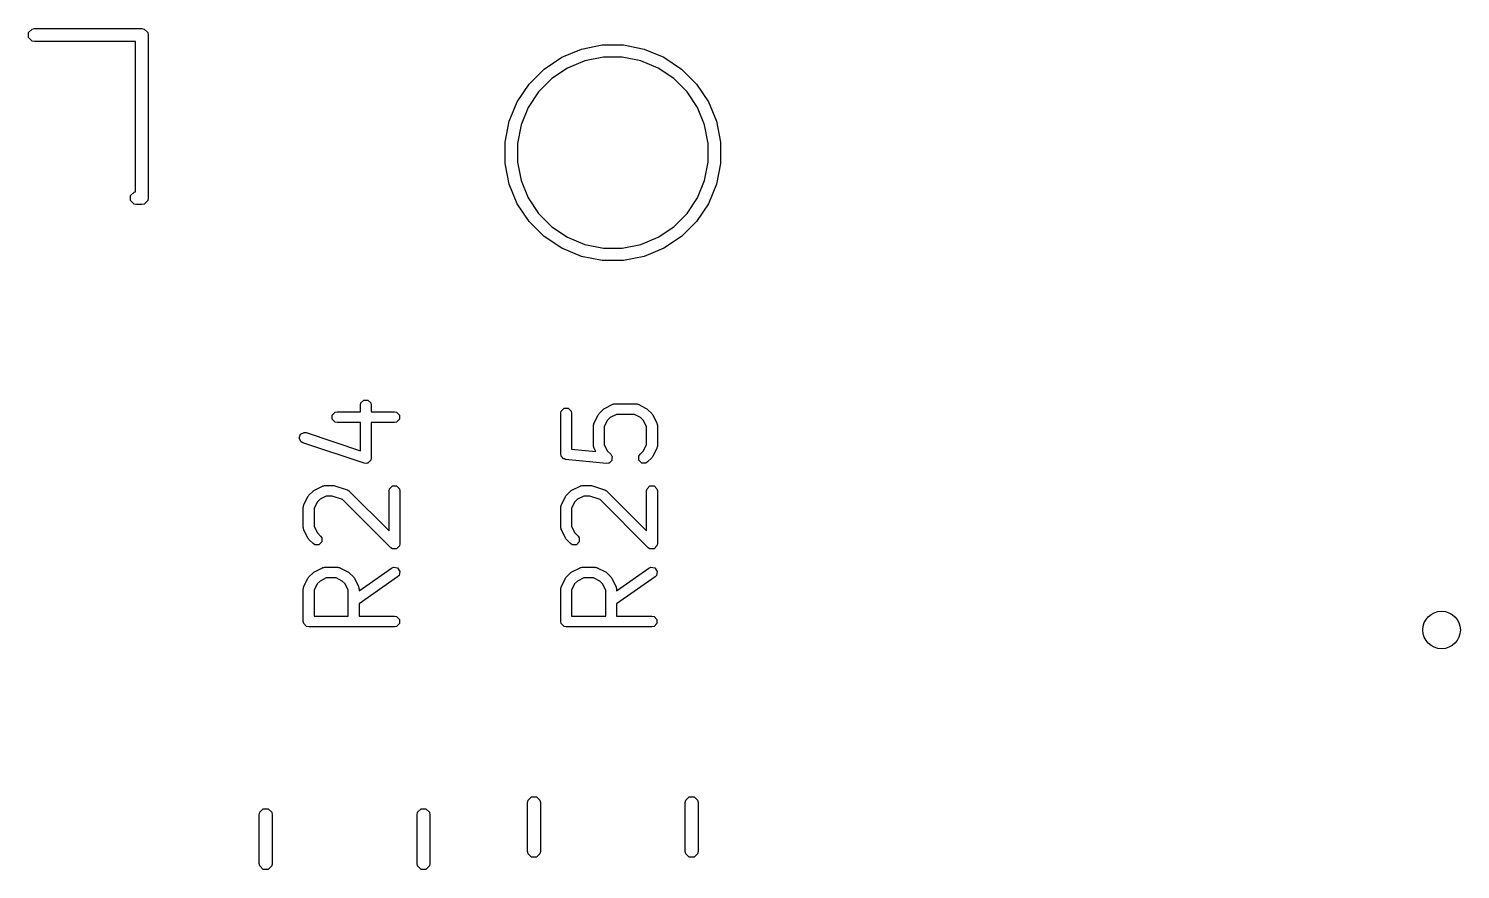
# Model space of a CAD drawing. Header units: inches. Extents: x -1.62 to 1.64, y 0 to 4.72.
# Drawn here: x 1.116 to 1.642, y 0.623 to 0.931 of the extents above; entities that cross this region are included whole.
import ezdxf

# ---------------------------------------------------------------- set-up
doc = ezdxf.new("R2010")
doc.units = ezdxf.units.IN
doc.header["$MEASUREMENT"] = 0
doc.layers.add('BLACK', color=250, linetype='CONTINUOUS')

msp = doc.modelspace()

# ---------------------------------------------------------------- linework, layer by layer
at = {"layer": 'BLACK', "linetype": 'CONTINUOUS'}
for p, q in [((1.11632, 0.92994), (1.1176, 0.93122)), ((1.1176, 0.93122), (1.1185, 0.9314)), ((1.1185, 0.9314), (1.15787, 0.9314)), ((1.15787, 0.9314), (1.15878, 0.93122)), ((1.15878, 0.93122), (1.16006, 0.92994)), ((1.11632, 0.92813), (1.11632, 0.92994)), ((1.1176, 0.92685), (1.11632, 0.92813)), ((1.1185, 0.92667), (1.1176, 0.92685)), ((1.15551, 0.92667), (1.1185, 0.92667)), ((1.15551, 0.87148), (1.15551, 0.92667)), ((1.16006, 0.92994), (1.16024, 0.92904)), ((1.16024, 0.92904), (1.16024, 0.86919)), ((1.31917, 0.92388), (1.32681, 0.9254)), ((1.32681, 0.9254), (1.33461, 0.9254)), ((1.33461, 0.9254), (1.34225, 0.92388)), ((1.30548, 0.91656), (1.31196, 0.9209)), ((1.31196, 0.9209), (1.31917, 0.92388)), ((1.32049, 0.91952), (1.31411, 0.91688)), ((1.32726, 0.92087), (1.32049, 0.91952)), ((1.33416, 0.92087), (1.32726, 0.92087)), ((1.34093, 0.91952), (1.33416, 0.92087)), ((1.34731, 0.91688), (1.34093, 0.91952)), ((1.34225, 0.92388), (1.34945, 0.9209)), ((1.34945, 0.9209), (1.35593, 0.91656)), ((1.29997, 0.91105), (1.30548, 0.91656)), ((1.31411, 0.91688), (1.30837, 0.91304)), ((1.35304, 0.91304), (1.34731, 0.91688)), ((1.35593, 0.91656), (1.36145, 0.91105)), ((1.29564, 0.90457), (1.29997, 0.91105)), ((1.30837, 0.91304), (1.30349, 0.90816)), ((1.35793, 0.90816), (1.35304, 0.91304)), ((1.36145, 0.91105), (1.36578, 0.90457)), ((1.29266, 0.89737), (1.29564, 0.90457)), ((1.30349, 0.90816), (1.29966, 0.90242)), ((1.36176, 0.90242), (1.35793, 0.90816)), ((1.36578, 0.90457), (1.36876, 0.89737)), ((1.29966, 0.90242), (1.29702, 0.89605)), ((1.3644, 0.89605), (1.36176, 0.90242)), ((1.29114, 0.88972), (1.29266, 0.89737)), ((1.29702, 0.89605), (1.29567, 0.88928)), ((1.36575, 0.88928), (1.3644, 0.89605)), ((1.36876, 0.89737), (1.37028, 0.88972)), ((1.29114, 0.88928), (1.29114, 0.88972)), ((1.29114, 0.88193), (1.29114, 0.88928)), ((1.29567, 0.88928), (1.29567, 0.88238)), ((1.36575, 0.88238), (1.36575, 0.88928)), ((1.37028, 0.88972), (1.37028, 0.88193)), ((1.29266, 0.87428), (1.29114, 0.88193)), ((1.29567, 0.88238), (1.29702, 0.87561)), ((1.3644, 0.87561), (1.36575, 0.88238)), ((1.37028, 0.88193), (1.36876, 0.87428)), ((1.29564, 0.86708), (1.29266, 0.87428)), ((1.29702, 0.87561), (1.29966, 0.86923)), ((1.36176, 0.86923), (1.3644, 0.87561)), ((1.36876, 0.87428), (1.36578, 0.86708)), ((1.15372, 0.8701), (1.155, 0.87138)), ((1.15372, 0.86829), (1.15372, 0.8701)), ((1.155, 0.86701), (1.15372, 0.86829)), ((1.155, 0.87138), (1.15551, 0.87148)), ((1.15591, 0.86683), (1.155, 0.86701)), ((1.15878, 0.86701), (1.15787, 0.86683)), ((1.16006, 0.86829), (1.15878, 0.86701)), ((1.16024, 0.86919), (1.16006, 0.86829)), ((1.29997, 0.8606), (1.29564, 0.86708)), ((1.29966, 0.86923), (1.30349, 0.86349)), ((1.35793, 0.86349), (1.36176, 0.86923)), ((1.36578, 0.86708), (1.36145, 0.8606)), ((1.15787, 0.86683), (1.15591, 0.86683)), ((1.30349, 0.86349), (1.30837, 0.85861)), ((1.35304, 0.85861), (1.35793, 0.86349)), ((1.30548, 0.85509), (1.29997, 0.8606)), ((1.30837, 0.85861), (1.31411, 0.85478)), ((1.34731, 0.85478), (1.35304, 0.85861)), ((1.36145, 0.8606), (1.35593, 0.85509)), ((1.31196, 0.85076), (1.30548, 0.85509)), ((1.31411, 0.85478), (1.32049, 0.85213)), ((1.32049, 0.85213), (1.32726, 0.85079)), ((1.33416, 0.85079), (1.34093, 0.85213)), ((1.34093, 0.85213), (1.34731, 0.85478)), ((1.35593, 0.85509), (1.34945, 0.85076)), ((1.31917, 0.84778), (1.31196, 0.85076)), ((1.32681, 0.84625), (1.31917, 0.84778)), ((1.33461, 0.84625), (1.32681, 0.84625)), ((1.32726, 0.85079), (1.33416, 0.85079)), ((1.34225, 0.84778), (1.33461, 0.84625)), ((1.34945, 0.85076), (1.34225, 0.84778)), ((1.23812, 0.79321), (1.23827, 0.79397)), ((1.23827, 0.79397), (1.23933, 0.79503)), ((1.23933, 0.79503), (1.24084, 0.79503)), ((1.24084, 0.79503), (1.24191, 0.79397)), ((1.24191, 0.79397), (1.24206, 0.79321)), ((1.3277, 0.79197), (1.3307, 0.79347)), ((1.3307, 0.79347), (1.33079, 0.7935)), ((1.33079, 0.7935), (1.33082, 0.79353)), ((1.33082, 0.79353), (1.33113, 0.79359)), ((1.33113, 0.79359), (1.33144, 0.79368)), ((1.33144, 0.79368), (1.33148, 0.79366)), ((1.33148, 0.79366), (1.33158, 0.79368)), ((1.33158, 0.79368), (1.33908, 0.79368)), ((1.33908, 0.79368), (1.33917, 0.79366)), ((1.33917, 0.79366), (1.33921, 0.79368)), ((1.33921, 0.79368), (1.33952, 0.79359)), ((1.33952, 0.79359), (1.33983, 0.79353)), ((1.33983, 0.79353), (1.33986, 0.7935)), ((1.33986, 0.7935), (1.33996, 0.79347)), ((1.33996, 0.79347), (1.34296, 0.79197)), ((1.22777, 0.78947), (1.22884, 0.79053)), ((1.22777, 0.78796), (1.22777, 0.78947)), ((1.22884, 0.79053), (1.22959, 0.79068)), ((1.22959, 0.79068), (1.23812, 0.79068)), ((1.23812, 0.79068), (1.23812, 0.79321)), ((1.24206, 0.79321), (1.24206, 0.79068)), ((1.24206, 0.79068), (1.25059, 0.79068)), ((1.25059, 0.79068), (1.25134, 0.79053)), ((1.25134, 0.79053), (1.25241, 0.78947)), ((1.25241, 0.78947), (1.25241, 0.78796)), ((1.31161, 0.79021), (1.31176, 0.79097)), ((1.31161, 0.77522), (1.31161, 0.79021)), ((1.31176, 0.79097), (1.31283, 0.79203)), ((1.31283, 0.79203), (1.31433, 0.79203)), ((1.31433, 0.79203), (1.3154, 0.79097)), ((1.3154, 0.79097), (1.31555, 0.79021)), ((1.31555, 0.79021), (1.31555, 0.777)), ((1.32382, 0.78659), (1.32532, 0.78959)), ((1.32532, 0.78959), (1.32551, 0.78984)), ((1.32551, 0.78984), (1.32568, 0.79011)), ((1.32568, 0.79011), (1.32718, 0.79161)), ((1.32718, 0.79161), (1.32745, 0.79178)), ((1.32745, 0.79178), (1.3277, 0.79197)), ((1.32974, 0.7886), (1.32869, 0.78755)), ((1.33204, 0.78975), (1.32974, 0.7886)), ((1.33861, 0.78975), (1.33204, 0.78975)), ((1.34091, 0.7886), (1.33861, 0.78975)), ((1.34196, 0.78755), (1.34091, 0.7886)), ((1.34296, 0.79197), (1.3432, 0.79178)), ((1.3432, 0.79178), (1.34347, 0.79161)), ((1.34347, 0.79161), (1.34497, 0.79011)), ((1.34497, 0.79011), (1.34514, 0.78984)), ((1.34514, 0.78984), (1.34534, 0.78959)), ((1.34534, 0.78959), (1.34684, 0.78659)), ((1.2161, 0.7825), (1.21745, 0.78318)), ((1.21745, 0.78318), (1.21821, 0.78308)), ((1.21821, 0.78308), (1.23812, 0.77645)), ((1.22884, 0.7869), (1.22777, 0.78796)), ((1.22959, 0.78675), (1.22884, 0.7869)), ((1.23812, 0.78675), (1.22959, 0.78675)), ((1.23812, 0.77645), (1.23812, 0.78675)), ((1.25059, 0.78675), (1.24206, 0.78675)), ((1.24206, 0.78675), (1.24206, 0.77372)), ((1.25134, 0.7869), (1.25059, 0.78675)), ((1.25241, 0.78796), (1.25134, 0.7869)), ((1.32361, 0.78585), (1.3237, 0.78616)), ((1.32363, 0.78581), (1.32361, 0.78585)), ((1.32361, 0.78571), (1.32363, 0.78581)), ((1.32361, 0.77822), (1.32361, 0.78571)), ((1.3237, 0.78616), (1.32376, 0.78647)), ((1.32376, 0.78647), (1.32379, 0.7865)), ((1.32379, 0.7865), (1.32382, 0.78659)), ((1.32869, 0.78755), (1.32755, 0.78525)), ((1.32755, 0.78525), (1.32755, 0.77868)), ((1.34311, 0.78525), (1.34196, 0.78755)), ((1.34311, 0.77868), (1.34311, 0.78525)), ((1.34684, 0.78659), (1.34686, 0.7865)), ((1.34686, 0.7865), (1.34689, 0.78647)), ((1.34689, 0.78647), (1.34695, 0.78616)), ((1.34695, 0.78616), (1.34704, 0.78585)), ((1.34704, 0.78585), (1.34702, 0.78581)), ((1.34702, 0.78581), (1.34704, 0.78571)), ((1.34704, 0.78571), (1.34704, 0.77822)), ((1.21563, 0.78108), (1.2161, 0.7825)), ((1.2163, 0.77973), (1.21563, 0.78108)), ((1.21697, 0.77935), (1.2163, 0.77973)), ((1.23947, 0.77185), (1.21697, 0.77935)), ((1.32363, 0.77812), (1.32361, 0.77822)), ((1.32361, 0.77808), (1.32363, 0.77812)), ((1.3237, 0.77777), (1.32361, 0.77808)), ((1.32376, 0.77746), (1.3237, 0.77777)), ((1.32755, 0.77868), (1.32869, 0.77638)), ((1.34196, 0.77638), (1.34311, 0.77868)), ((1.34695, 0.77777), (1.34689, 0.77746)), ((1.34704, 0.77808), (1.34695, 0.77777)), ((1.34704, 0.77822), (1.34702, 0.77812)), ((1.34702, 0.77812), (1.34704, 0.77808)), ((1.24157, 0.77243), (1.24117, 0.77222)), ((1.24168, 0.77273), (1.24157, 0.77243)), ((1.24191, 0.77296), (1.24168, 0.77273)), ((1.24206, 0.77372), (1.24191, 0.77296)), ((1.3117, 0.77474), (1.31161, 0.77522)), ((1.31169, 0.77465), (1.3117, 0.77474)), ((1.31173, 0.7746), (1.31169, 0.77465)), ((1.31176, 0.77446), (1.31173, 0.7746)), ((1.31223, 0.77399), (1.31176, 0.77446)), ((1.31265, 0.77348), (1.31223, 0.77399)), ((1.31278, 0.77344), (1.31265, 0.77348)), ((1.31283, 0.7734), (1.31278, 0.77344)), ((1.31292, 0.7734), (1.31283, 0.7734)), ((1.31338, 0.77326), (1.31292, 0.7734)), ((1.32838, 0.77176), (1.31338, 0.77326)), ((1.31555, 0.777), (1.32443, 0.77611)), ((1.32379, 0.77743), (1.32376, 0.77746)), ((1.32382, 0.77733), (1.32379, 0.77743)), ((1.32443, 0.77611), (1.32382, 0.77733)), ((1.32869, 0.77638), (1.32997, 0.77511)), ((1.3298, 0.77237), (1.32933, 0.7719)), ((1.33031, 0.77279), (1.3298, 0.77237)), ((1.32997, 0.77511), (1.3304, 0.77447)), ((1.33032, 0.77289), (1.33031, 0.77279)), ((1.3304, 0.77296), (1.33032, 0.77289)), ((1.3304, 0.77447), (1.3304, 0.77436)), ((1.3304, 0.77436), (1.33046, 0.77428)), ((1.33046, 0.77428), (1.3304, 0.77362)), ((1.3304, 0.77362), (1.3304, 0.77296)), ((1.34026, 0.77447), (1.34068, 0.77511)), ((1.34026, 0.77296), (1.34026, 0.77447)), ((1.34132, 0.7719), (1.34026, 0.77296)), ((1.34068, 0.77511), (1.34196, 0.77638)), ((1.34497, 0.77382), (1.34347, 0.77232)), ((1.34514, 0.77409), (1.34497, 0.77382)), ((1.34534, 0.77434), (1.34514, 0.77409)), ((1.34684, 0.77733), (1.34534, 0.77434)), ((1.34686, 0.77743), (1.34684, 0.77733)), ((1.34689, 0.77746), (1.34686, 0.77743)), ((1.24023, 0.77175), (1.23947, 0.77185)), ((1.24052, 0.7719), (1.24023, 0.77175)), ((1.24084, 0.7719), (1.24052, 0.7719)), ((1.24117, 0.77222), (1.24084, 0.7719)), ((1.32915, 0.77183), (1.32838, 0.77176)), ((1.32923, 0.7719), (1.32915, 0.77183)), ((1.32933, 0.7719), (1.32923, 0.7719)), ((1.34283, 0.7719), (1.34132, 0.7719)), ((1.34347, 0.77232), (1.34283, 0.7719)), ((1.22096, 0.76178), (1.22121, 0.76198)), ((1.22121, 0.76198), (1.22421, 0.76348)), ((1.22421, 0.76348), (1.2243, 0.7635)), ((1.2243, 0.7635), (1.22434, 0.76354)), ((1.22434, 0.76354), (1.22465, 0.7636)), ((1.22465, 0.7636), (1.22495, 0.76368)), ((1.22495, 0.76368), (1.22499, 0.76367)), ((1.22499, 0.76367), (1.22509, 0.76369)), ((1.22509, 0.76369), (1.22809, 0.76369)), ((1.22809, 0.76369), (1.2284, 0.76362)), ((1.2284, 0.76362), (1.22871, 0.76358)), ((1.22871, 0.76358), (1.23321, 0.76208)), ((1.23321, 0.76208), (1.2333, 0.76204)), ((1.2333, 0.76204), (1.23334, 0.76204)), ((1.23334, 0.76204), (1.2336, 0.76186)), ((1.2336, 0.76186), (1.23388, 0.7617)), ((1.24862, 0.76172), (1.24877, 0.76247)), ((1.24877, 0.76247), (1.24983, 0.76354)), ((1.24983, 0.76354), (1.25134, 0.76354)), ((1.25134, 0.76354), (1.25241, 0.76247)), ((1.25241, 0.76247), (1.25255, 0.76172)), ((1.31545, 0.76178), (1.3157, 0.76198)), ((1.3157, 0.76198), (1.3187, 0.76348)), ((1.3187, 0.76348), (1.31879, 0.7635)), ((1.31879, 0.7635), (1.31882, 0.76354)), ((1.31882, 0.76354), (1.31913, 0.7636)), ((1.31913, 0.7636), (1.31944, 0.76368)), ((1.31944, 0.76368), (1.31948, 0.76367)), ((1.31948, 0.76367), (1.31958, 0.76369)), ((1.31958, 0.76369), (1.32258, 0.76369)), ((1.32258, 0.76369), (1.32289, 0.76362)), ((1.32289, 0.76362), (1.3232, 0.76358)), ((1.3232, 0.76358), (1.3277, 0.76208)), ((1.3277, 0.76208), (1.32778, 0.76204)), ((1.32778, 0.76204), (1.32783, 0.76204)), ((1.32783, 0.76204), (1.32809, 0.76186)), ((1.32809, 0.76186), (1.32837, 0.7617)), ((1.34311, 0.76172), (1.34326, 0.76247)), ((1.34326, 0.76247), (1.34432, 0.76354)), ((1.34432, 0.76354), (1.34583, 0.76354)), ((1.34583, 0.76354), (1.34689, 0.76247)), ((1.34689, 0.76247), (1.34704, 0.76172)), ((1.2173, 0.7565), (1.21733, 0.7566)), ((1.21733, 0.7566), (1.21883, 0.7596)), ((1.21883, 0.7596), (1.21902, 0.75985)), ((1.21902, 0.75985), (1.2192, 0.76011)), ((1.2192, 0.76011), (1.2207, 0.76161)), ((1.2207, 0.76161), (1.22096, 0.76178)), ((1.22221, 0.75755), (1.22106, 0.75525)), ((1.22326, 0.7586), (1.22221, 0.75755)), ((1.22555, 0.75975), (1.22326, 0.7586)), ((1.22777, 0.75975), (1.22555, 0.75975)), ((1.23153, 0.7585), (1.22777, 0.75975)), ((1.24919, 0.74083), (1.23153, 0.7585)), ((1.23388, 0.7617), (1.2339, 0.76166)), ((1.2339, 0.76166), (1.23398, 0.76161)), ((1.23398, 0.76161), (1.24862, 0.74697)), ((1.24862, 0.74697), (1.24862, 0.76172)), ((1.25255, 0.76172), (1.25255, 0.74222)), ((1.31179, 0.7565), (1.31182, 0.7566)), ((1.31182, 0.7566), (1.31332, 0.7596)), ((1.31332, 0.7596), (1.31351, 0.75985)), ((1.31351, 0.75985), (1.31369, 0.76011)), ((1.31369, 0.76011), (1.31519, 0.76161)), ((1.31519, 0.76161), (1.31545, 0.76178)), ((1.3167, 0.75755), (1.31555, 0.75525)), ((1.31774, 0.7586), (1.3167, 0.75755)), ((1.32004, 0.75975), (1.31774, 0.7586)), ((1.32226, 0.75975), (1.32004, 0.75975)), ((1.32601, 0.7585), (1.32226, 0.75975)), ((1.34368, 0.74083), (1.32601, 0.7585)), ((1.32837, 0.7617), (1.32839, 0.76166)), ((1.32839, 0.76166), (1.32847, 0.76161)), ((1.32847, 0.76161), (1.34311, 0.74697)), ((1.34311, 0.74697), (1.34311, 0.76172)), ((1.34704, 0.76172), (1.34704, 0.74222)), ((1.21712, 0.75572), (1.21714, 0.75581)), ((1.21712, 0.74822), (1.21712, 0.75572)), ((1.21713, 0.75586), (1.21721, 0.75616)), ((1.21714, 0.75581), (1.21713, 0.75586)), ((1.21721, 0.75616), (1.21727, 0.75647)), ((1.21727, 0.75647), (1.2173, 0.7565)), ((1.22106, 0.75525), (1.22106, 0.74868)), ((1.31161, 0.75586), (1.3117, 0.75616)), ((1.31163, 0.75581), (1.31161, 0.75586)), ((1.31161, 0.75572), (1.31163, 0.75581)), ((1.31161, 0.74822), (1.31161, 0.75572)), ((1.3117, 0.75616), (1.31176, 0.75647)), ((1.31176, 0.75647), (1.31179, 0.7565)), ((1.31555, 0.75525), (1.31555, 0.74868)), ((1.21714, 0.74812), (1.21712, 0.74822)), ((1.21713, 0.74808), (1.21714, 0.74812)), ((1.21721, 0.74778), (1.21713, 0.74808)), ((1.21727, 0.74747), (1.21721, 0.74778)), ((1.2173, 0.74743), (1.21727, 0.74747)), ((1.21733, 0.74734), (1.2173, 0.74743)), ((1.21883, 0.74434), (1.21733, 0.74734)), ((1.22106, 0.74868), (1.22221, 0.74639)), ((1.22221, 0.74639), (1.22348, 0.74511)), ((1.31163, 0.74812), (1.31161, 0.74822)), ((1.31161, 0.74808), (1.31163, 0.74812)), ((1.3117, 0.74778), (1.31161, 0.74808)), ((1.31176, 0.74747), (1.3117, 0.74778)), ((1.31179, 0.74743), (1.31176, 0.74747)), ((1.31182, 0.74734), (1.31179, 0.74743)), ((1.31332, 0.74434), (1.31182, 0.74734)), ((1.31555, 0.74868), (1.3167, 0.74639)), ((1.3167, 0.74639), (1.31797, 0.74511)), ((1.21902, 0.74409), (1.21883, 0.74434)), ((1.2192, 0.74383), (1.21902, 0.74409)), ((1.2207, 0.74233), (1.2192, 0.74383)), ((1.22134, 0.7419), (1.2207, 0.74233)), ((1.22284, 0.7419), (1.22134, 0.7419)), ((1.22391, 0.74297), (1.22284, 0.7419)), ((1.22348, 0.74511), (1.22391, 0.74447)), ((1.22391, 0.74447), (1.22391, 0.74297)), ((1.25241, 0.74147), (1.25134, 0.7404)), ((1.25255, 0.74222), (1.25241, 0.74147)), ((1.31351, 0.74409), (1.31332, 0.74434)), ((1.31369, 0.74383), (1.31351, 0.74409)), ((1.31519, 0.74233), (1.31369, 0.74383)), ((1.31582, 0.7419), (1.31519, 0.74233)), ((1.31733, 0.7419), (1.31582, 0.7419)), ((1.3184, 0.74297), (1.31733, 0.7419)), ((1.31797, 0.74511), (1.3184, 0.74447)), ((1.3184, 0.74447), (1.3184, 0.74297)), ((1.34689, 0.74147), (1.34583, 0.7404)), ((1.34704, 0.74222), (1.34689, 0.74147)), ((1.24983, 0.7404), (1.24919, 0.74083)), ((1.25134, 0.7404), (1.24983, 0.7404)), ((1.34432, 0.7404), (1.34368, 0.74083)), ((1.34583, 0.7404), (1.34432, 0.7404)), ((1.2192, 0.73011), (1.2207, 0.73161)), ((1.2207, 0.73161), (1.22096, 0.73179)), ((1.22096, 0.73179), (1.22121, 0.73198)), ((1.22121, 0.73198), (1.22421, 0.73348)), ((1.22421, 0.73348), (1.2243, 0.73351)), ((1.2243, 0.73351), (1.22434, 0.73354)), ((1.22434, 0.73354), (1.22465, 0.7336)), ((1.22465, 0.7336), (1.22495, 0.73368)), ((1.22495, 0.73368), (1.22499, 0.73367)), ((1.22499, 0.73367), (1.22509, 0.73369)), ((1.22509, 0.73369), (1.22959, 0.73369)), ((1.22959, 0.73369), (1.22969, 0.73367)), ((1.22969, 0.73367), (1.22973, 0.73368)), ((1.22973, 0.73368), (1.23003, 0.7336)), ((1.23003, 0.7336), (1.23034, 0.73354)), ((1.23034, 0.73354), (1.23037, 0.73351)), ((1.23037, 0.73351), (1.23047, 0.73348)), ((1.23047, 0.73348), (1.23347, 0.73198)), ((1.23347, 0.73198), (1.23372, 0.73179)), ((1.23372, 0.73179), (1.23398, 0.73161)), ((1.23398, 0.73161), (1.23548, 0.73011)), ((1.23756, 0.725), (1.24946, 0.73333)), ((1.24946, 0.73333), (1.25016, 0.73364)), ((1.25016, 0.73364), (1.25164, 0.73338)), ((1.25164, 0.73338), (1.25251, 0.73215)), ((1.25225, 0.73066), (1.25172, 0.73011)), ((1.25251, 0.73215), (1.25225, 0.73066)), ((1.31369, 0.73011), (1.31519, 0.73161)), ((1.31519, 0.73161), (1.31545, 0.73179)), ((1.31545, 0.73179), (1.3157, 0.73198)), ((1.3157, 0.73198), (1.3187, 0.73348)), ((1.3187, 0.73348), (1.31879, 0.73351)), ((1.31879, 0.73351), (1.31882, 0.73354)), ((1.31882, 0.73354), (1.31913, 0.7336)), ((1.31913, 0.7336), (1.31944, 0.73368)), ((1.31944, 0.73368), (1.31948, 0.73367)), ((1.31948, 0.73367), (1.31958, 0.73369)), ((1.31958, 0.73369), (1.32408, 0.73369)), ((1.32408, 0.73369), (1.32417, 0.73367)), ((1.32417, 0.73367), (1.32422, 0.73368)), ((1.32422, 0.73368), (1.32452, 0.7336)), ((1.32452, 0.7336), (1.32483, 0.73354)), ((1.32483, 0.73354), (1.32486, 0.73351)), ((1.32486, 0.73351), (1.32496, 0.73348)), ((1.32496, 0.73348), (1.32796, 0.73198)), ((1.32796, 0.73198), (1.32821, 0.73179)), ((1.32821, 0.73179), (1.32847, 0.73161)), ((1.32847, 0.73161), (1.32997, 0.73011)), ((1.33204, 0.725), (1.34395, 0.73333)), ((1.34395, 0.73333), (1.34465, 0.73364)), ((1.34465, 0.73364), (1.34613, 0.73338)), ((1.34613, 0.73338), (1.347, 0.73215)), ((1.34673, 0.73066), (1.3462, 0.73011)), ((1.347, 0.73215), (1.34673, 0.73066)), ((1.21712, 0.72572), (1.21714, 0.72582)), ((1.21712, 0.71372), (1.21712, 0.72572)), ((1.21713, 0.72586), (1.21721, 0.72617)), ((1.21714, 0.72582), (1.21713, 0.72586)), ((1.21721, 0.72617), (1.21727, 0.72648)), ((1.21727, 0.72648), (1.2173, 0.72651)), ((1.2173, 0.72651), (1.21733, 0.7266)), ((1.21733, 0.7266), (1.21883, 0.7296)), ((1.21883, 0.7296), (1.21902, 0.72985)), ((1.21902, 0.72985), (1.2192, 0.73011)), ((1.22221, 0.72756), (1.22106, 0.72526)), ((1.22106, 0.72526), (1.22106, 0.71569)), ((1.22326, 0.7286), (1.22221, 0.72756)), ((1.22555, 0.72975), (1.22326, 0.7286)), ((1.22912, 0.72975), (1.22555, 0.72975)), ((1.23142, 0.7286), (1.22912, 0.72975)), ((1.23247, 0.72756), (1.23142, 0.7286)), ((1.23362, 0.72526), (1.23247, 0.72756)), ((1.23362, 0.71569), (1.23362, 0.72526)), ((1.23548, 0.73011), (1.23566, 0.72985)), ((1.23566, 0.72985), (1.23585, 0.7296)), ((1.23585, 0.7296), (1.23735, 0.7266)), ((1.23735, 0.7266), (1.23737, 0.72651)), ((1.23737, 0.72651), (1.23741, 0.72648)), ((1.23741, 0.72648), (1.23747, 0.72617)), ((1.23747, 0.72617), (1.23755, 0.72586)), ((1.23755, 0.72586), (1.23754, 0.72582)), ((1.23754, 0.72582), (1.23756, 0.72572)), ((1.25172, 0.73011), (1.23756, 0.7202)), ((1.23756, 0.72572), (1.23756, 0.725)), ((1.31161, 0.72586), (1.3117, 0.72617)), ((1.31163, 0.72582), (1.31161, 0.72586)), ((1.31161, 0.72572), (1.31163, 0.72582)), ((1.31161, 0.71372), (1.31161, 0.72572)), ((1.3117, 0.72617), (1.31176, 0.72648)), ((1.31176, 0.72648), (1.31179, 0.72651)), ((1.31179, 0.72651), (1.31182, 0.7266)), ((1.31182, 0.7266), (1.31332, 0.7296)), ((1.31332, 0.7296), (1.31351, 0.72985)), ((1.31351, 0.72985), (1.31369, 0.73011)), ((1.3167, 0.72756), (1.31555, 0.72526)), ((1.31555, 0.72526), (1.31555, 0.71569)), ((1.31774, 0.7286), (1.3167, 0.72756)), ((1.32004, 0.72975), (1.31774, 0.7286)), ((1.32361, 0.72975), (1.32004, 0.72975)), ((1.32591, 0.7286), (1.32361, 0.72975)), ((1.32696, 0.72756), (1.32591, 0.7286)), ((1.32811, 0.72526), (1.32696, 0.72756)), ((1.32811, 0.71569), (1.32811, 0.72526)), ((1.32997, 0.73011), (1.33014, 0.72985)), ((1.33014, 0.72985), (1.33034, 0.7296)), ((1.33034, 0.7296), (1.33184, 0.7266)), ((1.33184, 0.7266), (1.33186, 0.72651)), ((1.33186, 0.72651), (1.3319, 0.72648)), ((1.3319, 0.72648), (1.33196, 0.72617)), ((1.33196, 0.72617), (1.33204, 0.72586)), ((1.33204, 0.72586), (1.33203, 0.72582)), ((1.33203, 0.72582), (1.33204, 0.72572)), ((1.3462, 0.73011), (1.33204, 0.7202)), ((1.33204, 0.72572), (1.33204, 0.725)), ((1.23756, 0.7202), (1.23756, 0.71569)), ((1.33204, 0.7202), (1.33204, 0.71569)), ((1.22106, 0.71569), (1.23362, 0.71569)), ((1.23756, 0.71569), (1.25059, 0.71569)), ((1.25059, 0.71569), (1.25134, 0.71554)), ((1.25134, 0.71554), (1.25241, 0.71448)), ((1.31555, 0.71569), (1.32811, 0.71569)), ((1.33204, 0.71569), (1.34507, 0.71569)), ((1.34507, 0.71569), (1.34583, 0.71554)), ((1.34583, 0.71554), (1.34689, 0.71448)), ((1.21727, 0.71297), (1.21712, 0.71372)), ((1.21834, 0.7119), (1.21727, 0.71297)), ((1.21909, 0.71175), (1.21834, 0.7119)), ((1.25059, 0.71175), (1.21909, 0.71175)), ((1.25134, 0.7119), (1.25059, 0.71175)), ((1.25241, 0.71297), (1.25134, 0.7119)), ((1.25241, 0.71448), (1.25241, 0.71297)), ((1.31176, 0.71297), (1.31161, 0.71372)), ((1.31283, 0.7119), (1.31176, 0.71297)), ((1.31358, 0.71175), (1.31283, 0.7119)), ((1.34507, 0.71175), (1.31358, 0.71175)), ((1.34583, 0.7119), (1.34507, 0.71175)), ((1.34689, 0.71297), (1.34583, 0.7119)), ((1.34689, 0.71448), (1.34689, 0.71297)), ((1.29941, 0.64723), (1.29959, 0.64813)), ((1.29941, 0.62935), (1.29941, 0.64723)), ((1.29959, 0.64813), (1.30087, 0.64941)), ((1.30087, 0.64941), (1.30268, 0.64941)), ((1.30268, 0.64941), (1.30395, 0.64813)), ((1.30395, 0.64813), (1.30413, 0.64723)), ((1.30413, 0.64723), (1.30413, 0.62935)), ((1.35728, 0.64723), (1.35746, 0.64813)), ((1.35728, 0.62935), (1.35728, 0.64723)), ((1.35746, 0.64813), (1.35874, 0.64941)), ((1.35874, 0.64941), (1.36055, 0.64941)), ((1.36055, 0.64941), (1.36183, 0.64813)), ((1.36183, 0.64813), (1.36201, 0.64723)), ((1.36201, 0.64723), (1.36201, 0.62935)), ((1.20098, 0.6428), (1.20116, 0.6437)), ((1.20098, 0.62492), (1.20098, 0.6428)), ((1.20116, 0.6437), (1.20244, 0.64498)), ((1.20244, 0.64498), (1.20425, 0.64498)), ((1.20425, 0.64498), (1.20553, 0.6437)), ((1.20553, 0.6437), (1.20571, 0.6428)), ((1.20571, 0.6428), (1.20571, 0.62492)), ((1.25886, 0.6428), (1.25904, 0.6437)), ((1.25886, 0.62492), (1.25886, 0.6428)), ((1.25904, 0.6437), (1.26032, 0.64498)), ((1.26032, 0.64498), (1.26212, 0.64498)), ((1.26212, 0.64498), (1.2634, 0.6437)), ((1.2634, 0.6437), (1.26358, 0.6428)), ((1.26358, 0.6428), (1.26358, 0.62492)), ((1.29959, 0.62844), (1.29941, 0.62935)), ((1.30087, 0.62717), (1.29959, 0.62844)), ((1.30268, 0.62717), (1.30087, 0.62717)), ((1.30395, 0.62844), (1.30268, 0.62717)), ((1.30413, 0.62935), (1.30395, 0.62844)), ((1.35746, 0.62844), (1.35728, 0.62935)), ((1.35874, 0.62717), (1.35746, 0.62844)), ((1.36055, 0.62717), (1.35874, 0.62717)), ((1.36183, 0.62844), (1.36055, 0.62717)), ((1.36201, 0.62935), (1.36183, 0.62844)), ((1.20116, 0.62401), (1.20098, 0.62492)), ((1.20244, 0.62274), (1.20116, 0.62401)), ((1.20425, 0.62274), (1.20244, 0.62274)), ((1.20553, 0.62401), (1.20425, 0.62274)), ((1.20571, 0.62492), (1.20553, 0.62401)), ((1.25904, 0.62401), (1.25886, 0.62492)), ((1.26032, 0.62274), (1.25904, 0.62401)), ((1.26212, 0.62274), (1.26032, 0.62274)), ((1.2634, 0.62401), (1.26212, 0.62274)), ((1.26358, 0.62492), (1.2634, 0.62401))]:
    msp.add_line(p, q, dxfattribs=at)
at = {"layer": 'BLACK'}
msp.add_circle((1.63484, 0.71063), 0.00689, dxfattribs=at)
msp.add_circle((1.63484, 0.71063), 0.00689, dxfattribs=at)

doc.saveas('drawing.dxf')
